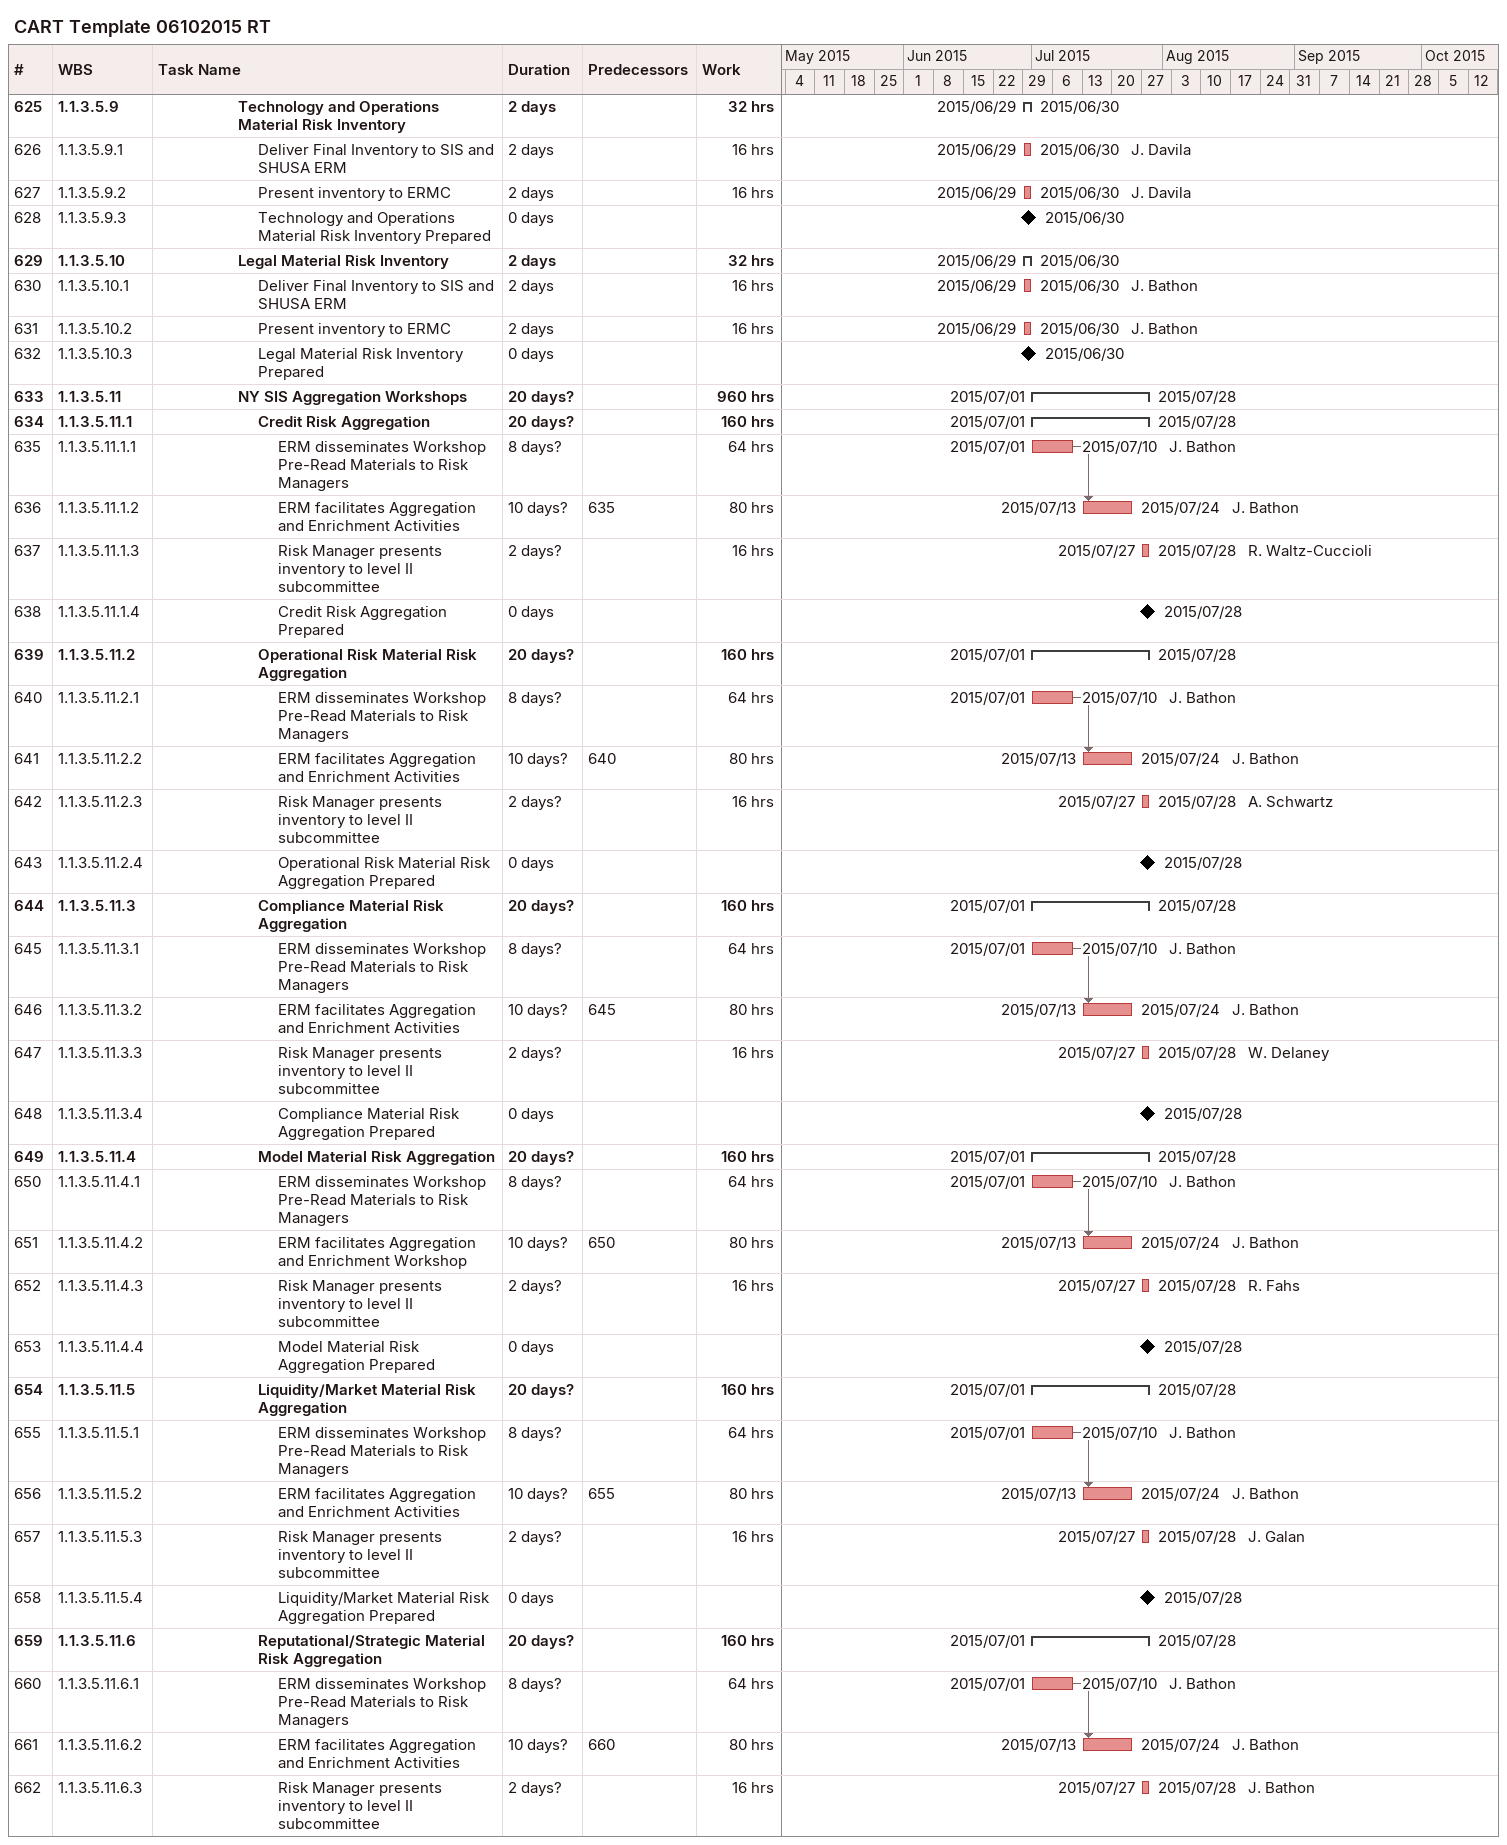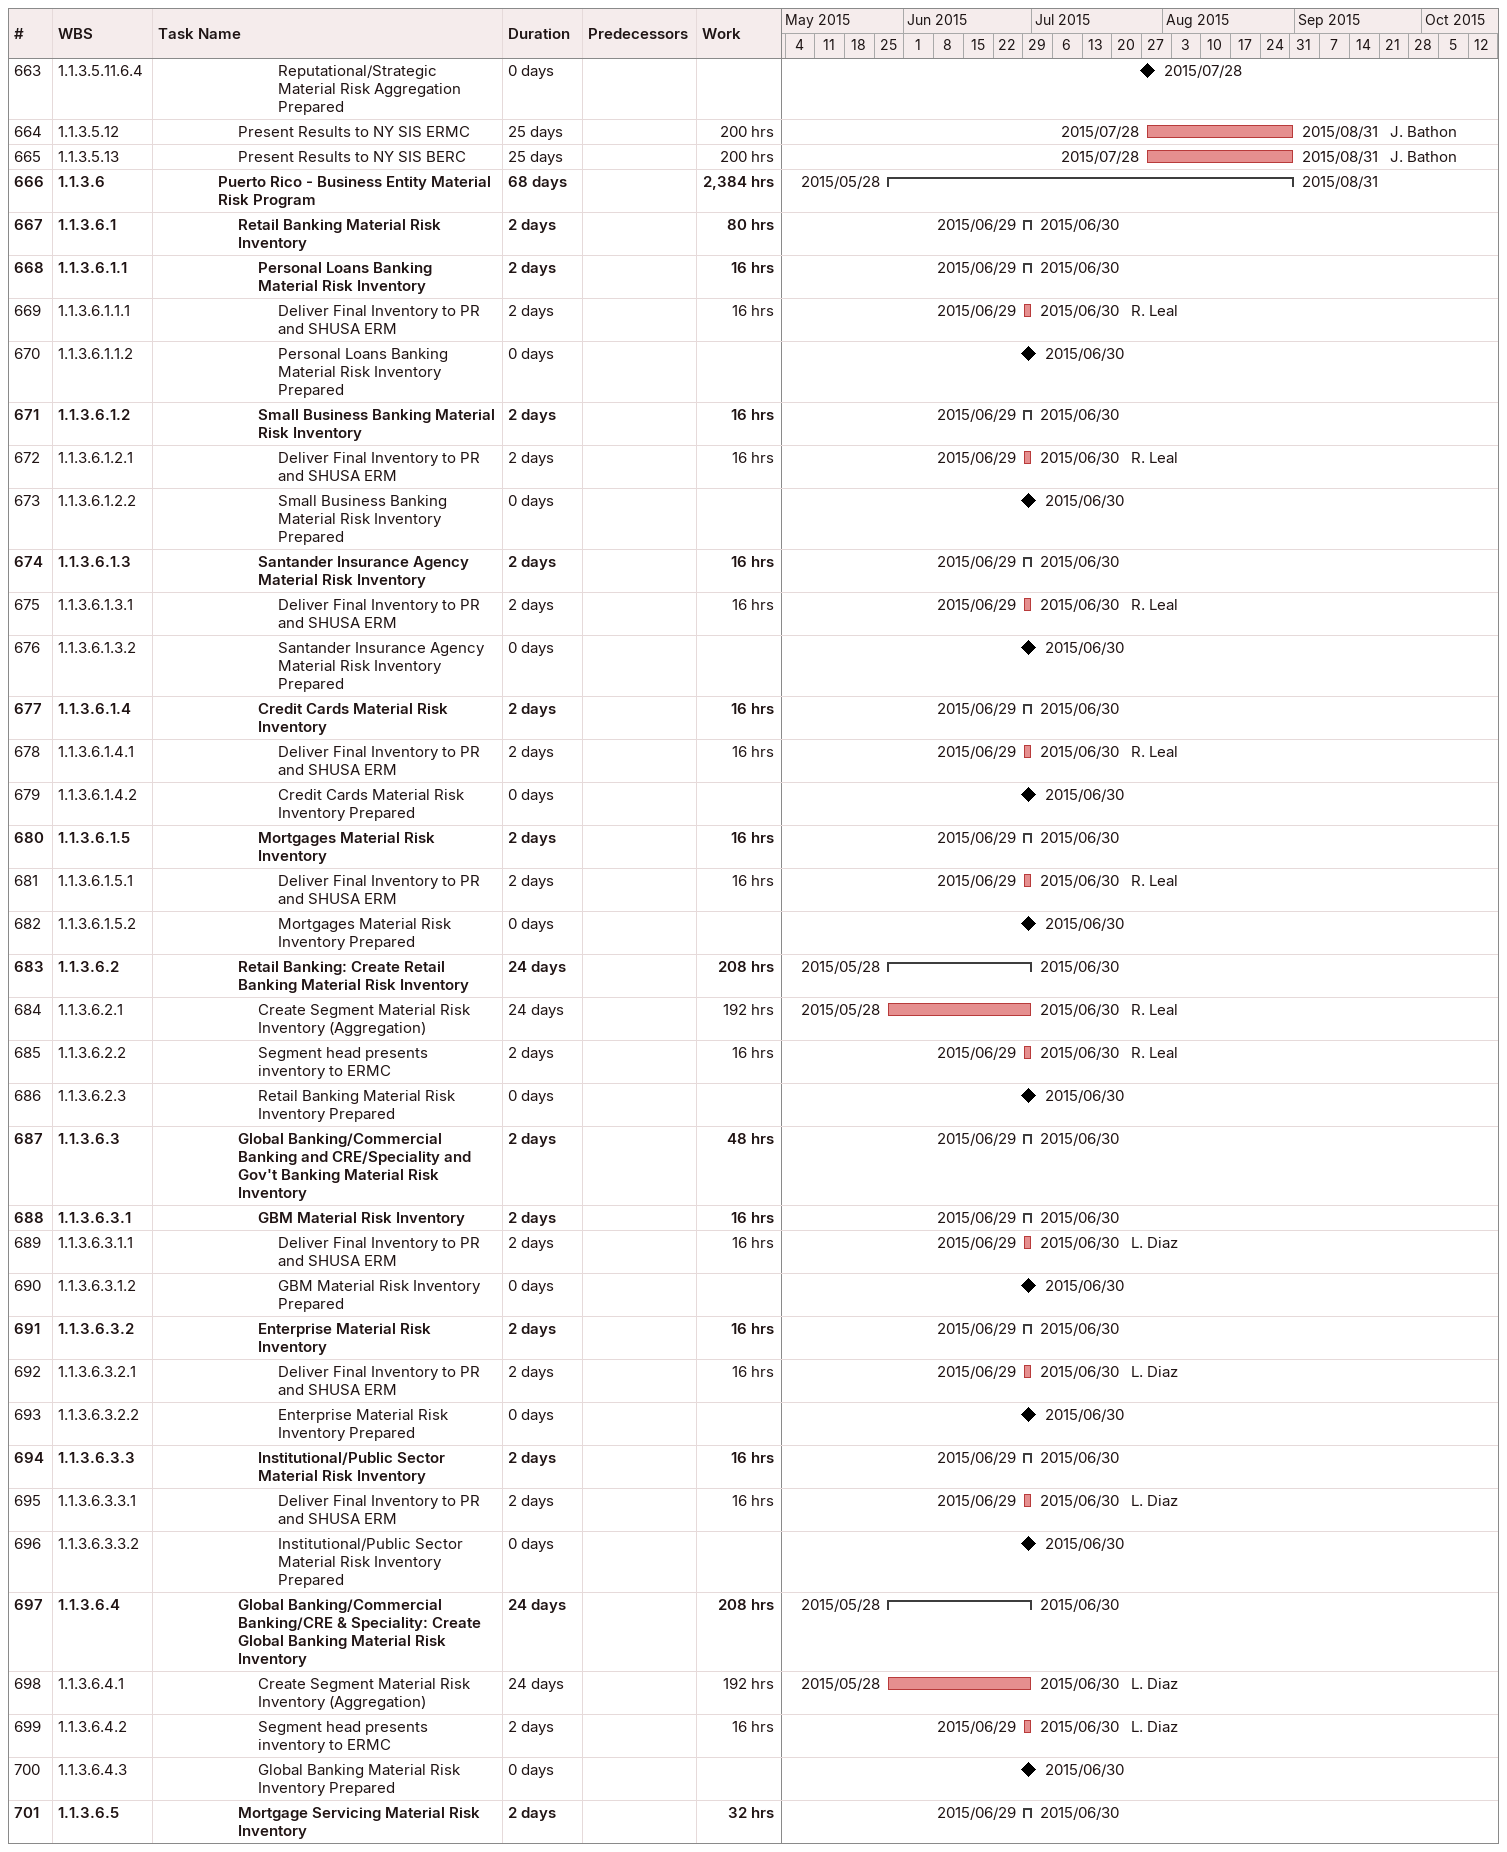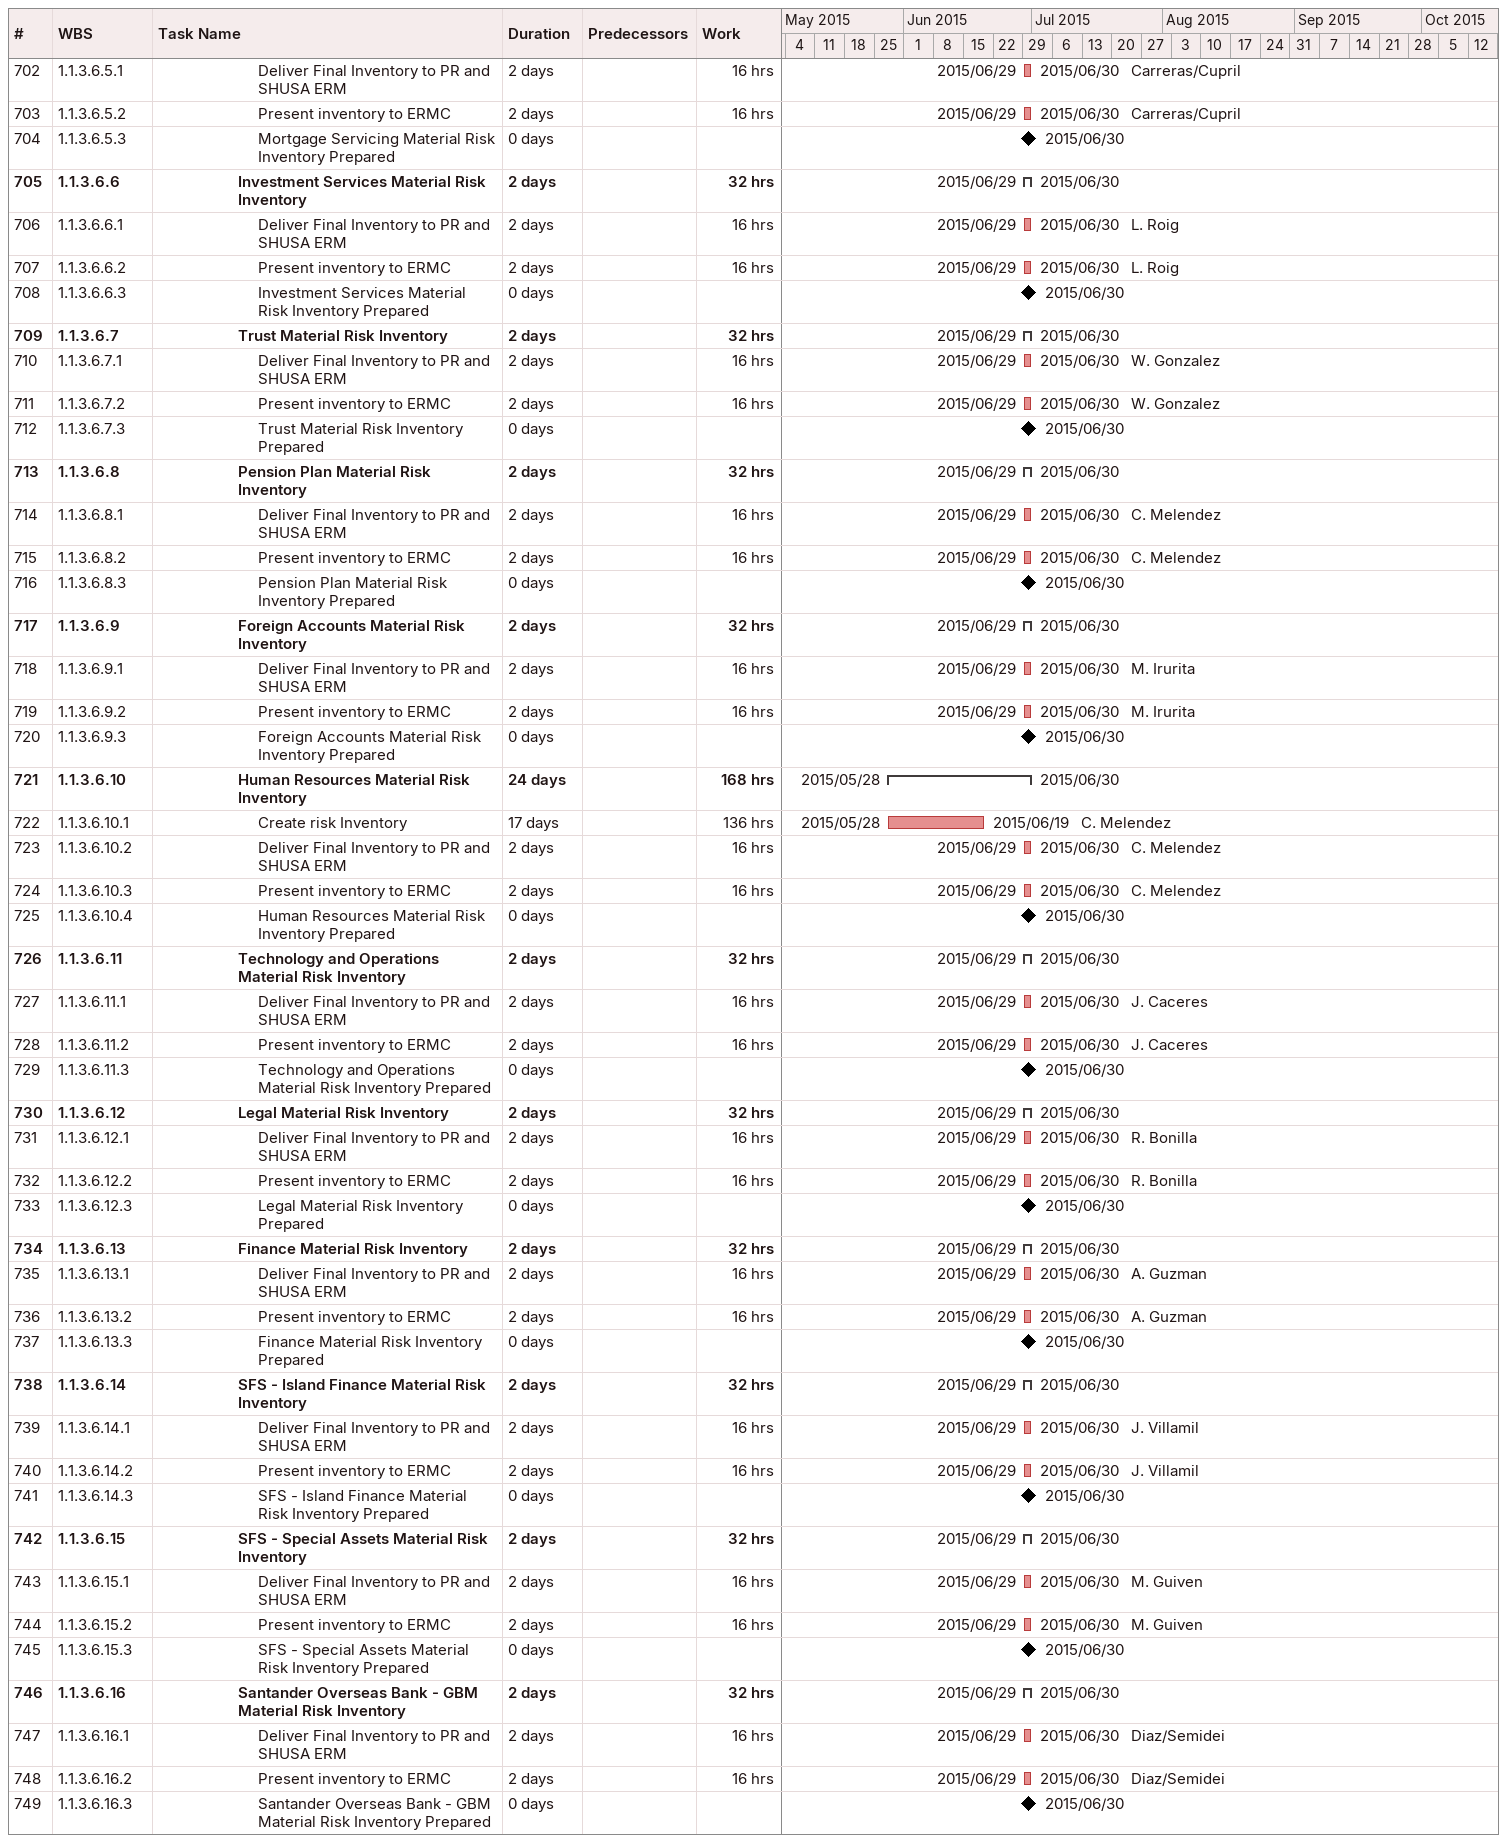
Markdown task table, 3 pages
CART Template 06102015 RT

| ID | WBS | Task | Duration | Start | Finish | Predecessors | Resources | Work (h) |
|---|---|---|---|---|---|---|---|---|
| 625 | 1.1.3.5.9 | **Technology and Operations Material Risk Inventory** | 2d | 2015-06-29 | 2015-06-30 |  |  | 32 |
| 626 | 1.1.3.5.9.1 | Deliver Final Inventory to SIS and SHUSA ERM | 2d | 2015-06-29 | 2015-06-30 |  | J. Davila | 16 |
| 627 | 1.1.3.5.9.2 | Present inventory to ERMC | 2d | 2015-06-29 | 2015-06-30 |  | J. Davila | 16 |
| 628 | 1.1.3.5.9.3 | Technology and Operations Material Risk Inventory Prepared | 0d | 2015-06-30 | 2015-06-30 |  |  |  |
| 629 | 1.1.3.5.10 | **Legal Material Risk Inventory** | 2d | 2015-06-29 | 2015-06-30 |  |  | 32 |
| 630 | 1.1.3.5.10.1 | Deliver Final Inventory to SIS and SHUSA ERM | 2d | 2015-06-29 | 2015-06-30 |  | J. Bathon | 16 |
| 631 | 1.1.3.5.10.2 | Present inventory to ERMC | 2d | 2015-06-29 | 2015-06-30 |  | J. Bathon | 16 |
| 632 | 1.1.3.5.10.3 | Legal Material Risk Inventory Prepared | 0d | 2015-06-30 | 2015-06-30 |  |  |  |
| 633 | 1.1.3.5.11 | **NY SIS Aggregation Workshops** | 20d? | 2015-07-01 | 2015-07-28 |  |  | 960 |
| 634 | 1.1.3.5.11.1 | **Credit Risk Aggregation** | 20d? | 2015-07-01 | 2015-07-28 |  |  | 160 |
| 635 | 1.1.3.5.11.1.1 | ERM disseminates Workshop Pre-Read Materials to Risk Managers | 8d? | 2015-07-01 | 2015-07-10 |  | J. Bathon | 64 |
| 636 | 1.1.3.5.11.1.2 | ERM facilitates Aggregation and Enrichment Activities | 10d? | 2015-07-13 | 2015-07-24 | 635 | J. Bathon | 80 |
| 637 | 1.1.3.5.11.1.3 | Risk Manager presents inventory to level II subcommittee | 2d? | 2015-07-27 | 2015-07-28 |  | R. Waltz-Cuccioli | 16 |
| 638 | 1.1.3.5.11.1.4 | Credit Risk Aggregation Prepared | 0d | 2015-07-28 | 2015-07-28 |  |  |  |
| 639 | 1.1.3.5.11.2 | **Operational Risk Material Risk Aggregation** | 20d? | 2015-07-01 | 2015-07-28 |  |  | 160 |
| 640 | 1.1.3.5.11.2.1 | ERM disseminates Workshop Pre-Read Materials to Risk Managers | 8d? | 2015-07-01 | 2015-07-10 |  | J. Bathon | 64 |
| 641 | 1.1.3.5.11.2.2 | ERM facilitates Aggregation and Enrichment Activities | 10d? | 2015-07-13 | 2015-07-24 | 640 | J. Bathon | 80 |
| 642 | 1.1.3.5.11.2.3 | Risk Manager presents inventory to level II subcommittee | 2d? | 2015-07-27 | 2015-07-28 |  | A. Schwartz | 16 |
| 643 | 1.1.3.5.11.2.4 | Operational Risk Material Risk Aggregation Prepared | 0d | 2015-07-28 | 2015-07-28 |  |  |  |
| 644 | 1.1.3.5.11.3 | **Compliance Material Risk Aggregation** | 20d? | 2015-07-01 | 2015-07-28 |  |  | 160 |
| 645 | 1.1.3.5.11.3.1 | ERM disseminates Workshop Pre-Read Materials to Risk Managers | 8d? | 2015-07-01 | 2015-07-10 |  | J. Bathon | 64 |
| 646 | 1.1.3.5.11.3.2 | ERM facilitates Aggregation and Enrichment Activities | 10d? | 2015-07-13 | 2015-07-24 | 645 | J. Bathon | 80 |
| 647 | 1.1.3.5.11.3.3 | Risk Manager presents inventory to level II subcommittee | 2d? | 2015-07-27 | 2015-07-28 |  | W. Delaney | 16 |
| 648 | 1.1.3.5.11.3.4 | Compliance Material Risk Aggregation Prepared | 0d | 2015-07-28 | 2015-07-28 |  |  |  |
| 649 | 1.1.3.5.11.4 | **Model Material Risk Aggregation** | 20d? | 2015-07-01 | 2015-07-28 |  |  | 160 |
| 650 | 1.1.3.5.11.4.1 | ERM disseminates Workshop Pre-Read Materials to Risk Managers | 8d? | 2015-07-01 | 2015-07-10 |  | J. Bathon | 64 |
| 651 | 1.1.3.5.11.4.2 | ERM facilitates Aggregation and Enrichment Workshop | 10d? | 2015-07-13 | 2015-07-24 | 650 | J. Bathon | 80 |
| 652 | 1.1.3.5.11.4.3 | Risk Manager presents inventory to level II subcommittee | 2d? | 2015-07-27 | 2015-07-28 |  | R. Fahs | 16 |
| 653 | 1.1.3.5.11.4.4 | Model Material Risk Aggregation Prepared | 0d | 2015-07-28 | 2015-07-28 |  |  |  |
| 654 | 1.1.3.5.11.5 | **Liquidity/Market Material Risk Aggregation** | 20d? | 2015-07-01 | 2015-07-28 |  |  | 160 |
| 655 | 1.1.3.5.11.5.1 | ERM disseminates Workshop Pre-Read Materials to Risk Managers | 8d? | 2015-07-01 | 2015-07-10 |  | J. Bathon | 64 |
| 656 | 1.1.3.5.11.5.2 | ERM facilitates Aggregation and Enrichment Activities | 10d? | 2015-07-13 | 2015-07-24 | 655 | J. Bathon | 80 |
| 657 | 1.1.3.5.11.5.3 | Risk Manager presents inventory to level II subcommittee | 2d? | 2015-07-27 | 2015-07-28 |  | J. Galan | 16 |
| 658 | 1.1.3.5.11.5.4 | Liquidity/Market Material Risk Aggregation Prepared | 0d | 2015-07-28 | 2015-07-28 |  |  |  |
| 659 | 1.1.3.5.11.6 | **Reputational/Strategic Material Risk Aggregation** | 20d? | 2015-07-01 | 2015-07-28 |  |  | 160 |
| 660 | 1.1.3.5.11.6.1 | ERM disseminates Workshop Pre-Read Materials to Risk Managers | 8d? | 2015-07-01 | 2015-07-10 |  | J. Bathon | 64 |
| 661 | 1.1.3.5.11.6.2 | ERM facilitates Aggregation and Enrichment Activities | 10d? | 2015-07-13 | 2015-07-24 | 660 | J. Bathon | 80 |
| 662 | 1.1.3.5.11.6.3 | Risk Manager presents inventory to level II subcommittee | 2d? | 2015-07-27 | 2015-07-28 |  | J. Bathon | 16 |
| 663 | 1.1.3.5.11.6.4 | Reputational/Strategic Material Risk Aggregation Prepared | 0d | 2015-07-28 | 2015-07-28 |  |  |  |
| 664 | 1.1.3.5.12 | Present Results to NY SIS ERMC | 25d | 2015-07-28 | 2015-08-31 |  | J. Bathon | 200 |
| 665 | 1.1.3.5.13 | Present Results to NY SIS BERC | 25d | 2015-07-28 | 2015-08-31 |  | J. Bathon | 200 |
| 666 | 1.1.3.6 | **Puerto Rico - Business Entity Material Risk Program** | 68d | 2015-05-28 | 2015-08-31 |  |  | 2384 |
| 667 | 1.1.3.6.1 | **Retail Banking Material Risk Inventory** | 2d | 2015-06-29 | 2015-06-30 |  |  | 80 |
| 668 | 1.1.3.6.1.1 | **Personal Loans Banking Material Risk Inventory** | 2d | 2015-06-29 | 2015-06-30 |  |  | 16 |
| 669 | 1.1.3.6.1.1.1 | Deliver Final Inventory to PR and SHUSA ERM | 2d | 2015-06-29 | 2015-06-30 |  | R. Leal | 16 |
| 670 | 1.1.3.6.1.1.2 | Personal Loans Banking Material Risk Inventory Prepared | 0d | 2015-06-30 | 2015-06-30 |  |  |  |
| 671 | 1.1.3.6.1.2 | **Small Business Banking Material Risk Inventory** | 2d | 2015-06-29 | 2015-06-30 |  |  | 16 |
| 672 | 1.1.3.6.1.2.1 | Deliver Final Inventory to PR and SHUSA ERM | 2d | 2015-06-29 | 2015-06-30 |  | R. Leal | 16 |
| 673 | 1.1.3.6.1.2.2 | Small Business Banking Material Risk Inventory Prepared | 0d | 2015-06-30 | 2015-06-30 |  |  |  |
| 674 | 1.1.3.6.1.3 | **Santander Insurance Agency Material Risk Inventory** | 2d | 2015-06-29 | 2015-06-30 |  |  | 16 |
| 675 | 1.1.3.6.1.3.1 | Deliver Final Inventory to PR and SHUSA ERM | 2d | 2015-06-29 | 2015-06-30 |  | R. Leal | 16 |
| 676 | 1.1.3.6.1.3.2 | Santander Insurance Agency Material Risk Inventory Prepared | 0d | 2015-06-30 | 2015-06-30 |  |  |  |
| 677 | 1.1.3.6.1.4 | **Credit Cards Material Risk Inventory** | 2d | 2015-06-29 | 2015-06-30 |  |  | 16 |
| 678 | 1.1.3.6.1.4.1 | Deliver Final Inventory to PR and SHUSA ERM | 2d | 2015-06-29 | 2015-06-30 |  | R. Leal | 16 |
| 679 | 1.1.3.6.1.4.2 | Credit Cards Material Risk Inventory Prepared | 0d | 2015-06-30 | 2015-06-30 |  |  |  |
| 680 | 1.1.3.6.1.5 | **Mortgages Material Risk Inventory** | 2d | 2015-06-29 | 2015-06-30 |  |  | 16 |
| 681 | 1.1.3.6.1.5.1 | Deliver Final Inventory to PR and SHUSA ERM | 2d | 2015-06-29 | 2015-06-30 |  | R. Leal | 16 |
| 682 | 1.1.3.6.1.5.2 | Mortgages Material Risk Inventory Prepared | 0d | 2015-06-30 | 2015-06-30 |  |  |  |
| 683 | 1.1.3.6.2 | **Retail Banking: Create Retail Banking Material Risk Inventory** | 24d | 2015-05-28 | 2015-06-30 |  |  | 208 |
| 684 | 1.1.3.6.2.1 | Create Segment Material Risk Inventory (Aggregation) | 24d | 2015-05-28 | 2015-06-30 |  | R. Leal | 192 |
| 685 | 1.1.3.6.2.2 | Segment head presents inventory to ERMC | 2d | 2015-06-29 | 2015-06-30 |  | R. Leal | 16 |
| 686 | 1.1.3.6.2.3 | Retail Banking Material Risk Inventory Prepared | 0d | 2015-06-30 | 2015-06-30 |  |  |  |
| 687 | 1.1.3.6.3 | **Global Banking/Commercial Banking and CRE/Speciality and Gov't Banking Material Risk Inventory** | 2d | 2015-06-29 | 2015-06-30 |  |  | 48 |
| 688 | 1.1.3.6.3.1 | **GBM Material Risk Inventory** | 2d | 2015-06-29 | 2015-06-30 |  |  | 16 |
| 689 | 1.1.3.6.3.1.1 | Deliver Final Inventory to PR and SHUSA ERM | 2d | 2015-06-29 | 2015-06-30 |  | L. Diaz | 16 |
| 690 | 1.1.3.6.3.1.2 | GBM Material Risk Inventory Prepared | 0d | 2015-06-30 | 2015-06-30 |  |  |  |
| 691 | 1.1.3.6.3.2 | **Enterprise Material Risk Inventory** | 2d | 2015-06-29 | 2015-06-30 |  |  | 16 |
| 692 | 1.1.3.6.3.2.1 | Deliver Final Inventory to PR and SHUSA ERM | 2d | 2015-06-29 | 2015-06-30 |  | L. Diaz | 16 |
| 693 | 1.1.3.6.3.2.2 | Enterprise Material Risk Inventory Prepared | 0d | 2015-06-30 | 2015-06-30 |  |  |  |
| 694 | 1.1.3.6.3.3 | **Institutional/Public Sector Material Risk Inventory** | 2d | 2015-06-29 | 2015-06-30 |  |  | 16 |
| 695 | 1.1.3.6.3.3.1 | Deliver Final Inventory to PR and SHUSA ERM | 2d | 2015-06-29 | 2015-06-30 |  | L. Diaz | 16 |
| 696 | 1.1.3.6.3.3.2 | Institutional/Public Sector Material Risk Inventory Prepared | 0d | 2015-06-30 | 2015-06-30 |  |  |  |
| 697 | 1.1.3.6.4 | **Global Banking/Commercial Banking/CRE & Speciality: Create Global Banking Material Risk Inventory** | 24d | 2015-05-28 | 2015-06-30 |  |  | 208 |
| 698 | 1.1.3.6.4.1 | Create Segment Material Risk Inventory (Aggregation) | 24d | 2015-05-28 | 2015-06-30 |  | L. Diaz | 192 |
| 699 | 1.1.3.6.4.2 | Segment head presents inventory to ERMC | 2d | 2015-06-29 | 2015-06-30 |  | L. Diaz | 16 |
| 700 | 1.1.3.6.4.3 | Global Banking Material Risk Inventory Prepared | 0d | 2015-06-30 | 2015-06-30 |  |  |  |
| 701 | 1.1.3.6.5 | **Mortgage Servicing Material Risk Inventory** | 2d | 2015-06-29 | 2015-06-30 |  |  | 32 |
| 702 | 1.1.3.6.5.1 | Deliver Final Inventory to PR and SHUSA ERM | 2d | 2015-06-29 | 2015-06-30 |  | Carreras/Cupril | 16 |
| 703 | 1.1.3.6.5.2 | Present inventory to ERMC | 2d | 2015-06-29 | 2015-06-30 |  | Carreras/Cupril | 16 |
| 704 | 1.1.3.6.5.3 | Mortgage Servicing Material Risk Inventory Prepared | 0d | 2015-06-30 | 2015-06-30 |  |  |  |
| 705 | 1.1.3.6.6 | **Investment Services Material Risk Inventory** | 2d | 2015-06-29 | 2015-06-30 |  |  | 32 |
| 706 | 1.1.3.6.6.1 | Deliver Final Inventory to PR and SHUSA ERM | 2d | 2015-06-29 | 2015-06-30 |  | L. Roig | 16 |
| 707 | 1.1.3.6.6.2 | Present inventory to ERMC | 2d | 2015-06-29 | 2015-06-30 |  | L. Roig | 16 |
| 708 | 1.1.3.6.6.3 | Investment Services Material Risk Inventory Prepared | 0d | 2015-06-30 | 2015-06-30 |  |  |  |
| 709 | 1.1.3.6.7 | **Trust Material Risk Inventory** | 2d | 2015-06-29 | 2015-06-30 |  |  | 32 |
| 710 | 1.1.3.6.7.1 | Deliver Final Inventory to PR and SHUSA ERM | 2d | 2015-06-29 | 2015-06-30 |  | W. Gonzalez | 16 |
| 711 | 1.1.3.6.7.2 | Present inventory to ERMC | 2d | 2015-06-29 | 2015-06-30 |  | W. Gonzalez | 16 |
| 712 | 1.1.3.6.7.3 | Trust Material Risk Inventory Prepared | 0d | 2015-06-30 | 2015-06-30 |  |  |  |
| 713 | 1.1.3.6.8 | **Pension Plan Material Risk Inventory** | 2d | 2015-06-29 | 2015-06-30 |  |  | 32 |
| 714 | 1.1.3.6.8.1 | Deliver Final Inventory to PR and SHUSA ERM | 2d | 2015-06-29 | 2015-06-30 |  | C. Melendez | 16 |
| 715 | 1.1.3.6.8.2 | Present inventory to ERMC | 2d | 2015-06-29 | 2015-06-30 |  | C. Melendez | 16 |
| 716 | 1.1.3.6.8.3 | Pension Plan Material Risk Inventory Prepared | 0d | 2015-06-30 | 2015-06-30 |  |  |  |
| 717 | 1.1.3.6.9 | **Foreign Accounts Material Risk Inventory** | 2d | 2015-06-29 | 2015-06-30 |  |  | 32 |
| 718 | 1.1.3.6.9.1 | Deliver Final Inventory to PR and SHUSA ERM | 2d | 2015-06-29 | 2015-06-30 |  | M. Irurita | 16 |
| 719 | 1.1.3.6.9.2 | Present inventory to ERMC | 2d | 2015-06-29 | 2015-06-30 |  | M. Irurita | 16 |
| 720 | 1.1.3.6.9.3 | Foreign Accounts Material Risk Inventory Prepared | 0d | 2015-06-30 | 2015-06-30 |  |  |  |
| 721 | 1.1.3.6.10 | **Human Resources Material Risk Inventory** | 24d | 2015-05-28 | 2015-06-30 |  |  | 168 |
| 722 | 1.1.3.6.10.1 | Create risk Inventory | 17d | 2015-05-28 | 2015-06-19 |  | C. Melendez | 136 |
| 723 | 1.1.3.6.10.2 | Deliver Final Inventory to PR and SHUSA ERM | 2d | 2015-06-29 | 2015-06-30 |  | C. Melendez | 16 |
| 724 | 1.1.3.6.10.3 | Present inventory to ERMC | 2d | 2015-06-29 | 2015-06-30 |  | C. Melendez | 16 |
| 725 | 1.1.3.6.10.4 | Human Resources Material Risk Inventory Prepared | 0d | 2015-06-30 | 2015-06-30 |  |  |  |
| 726 | 1.1.3.6.11 | **Technology and Operations Material Risk Inventory** | 2d | 2015-06-29 | 2015-06-30 |  |  | 32 |
| 727 | 1.1.3.6.11.1 | Deliver Final Inventory to PR and SHUSA ERM | 2d | 2015-06-29 | 2015-06-30 |  | J. Caceres | 16 |
| 728 | 1.1.3.6.11.2 | Present inventory to ERMC | 2d | 2015-06-29 | 2015-06-30 |  | J. Caceres | 16 |
| 729 | 1.1.3.6.11.3 | Technology and Operations Material Risk Inventory Prepared | 0d | 2015-06-30 | 2015-06-30 |  |  |  |
| 730 | 1.1.3.6.12 | **Legal Material Risk Inventory** | 2d | 2015-06-29 | 2015-06-30 |  |  | 32 |
| 731 | 1.1.3.6.12.1 | Deliver Final Inventory to PR and SHUSA ERM | 2d | 2015-06-29 | 2015-06-30 |  | R. Bonilla | 16 |
| 732 | 1.1.3.6.12.2 | Present inventory to ERMC | 2d | 2015-06-29 | 2015-06-30 |  | R. Bonilla | 16 |
| 733 | 1.1.3.6.12.3 | Legal Material Risk Inventory Prepared | 0d | 2015-06-30 | 2015-06-30 |  |  |  |
| 734 | 1.1.3.6.13 | **Finance Material Risk Inventory** | 2d | 2015-06-29 | 2015-06-30 |  |  | 32 |
| 735 | 1.1.3.6.13.1 | Deliver Final Inventory to PR and SHUSA ERM | 2d | 2015-06-29 | 2015-06-30 |  | A. Guzman | 16 |
| 736 | 1.1.3.6.13.2 | Present inventory to ERMC | 2d | 2015-06-29 | 2015-06-30 |  | A. Guzman | 16 |
| 737 | 1.1.3.6.13.3 | Finance Material Risk Inventory Prepared | 0d | 2015-06-30 | 2015-06-30 |  |  |  |
| 738 | 1.1.3.6.14 | **SFS - Island Finance Material Risk Inventory** | 2d | 2015-06-29 | 2015-06-30 |  |  | 32 |
| 739 | 1.1.3.6.14.1 | Deliver Final Inventory to PR and SHUSA ERM | 2d | 2015-06-29 | 2015-06-30 |  | J. Villamil | 16 |
| 740 | 1.1.3.6.14.2 | Present inventory to ERMC | 2d | 2015-06-29 | 2015-06-30 |  | J. Villamil | 16 |
| 741 | 1.1.3.6.14.3 | SFS - Island Finance Material Risk Inventory Prepared | 0d | 2015-06-30 | 2015-06-30 |  |  |  |
| 742 | 1.1.3.6.15 | **SFS - Special Assets Material Risk Inventory** | 2d | 2015-06-29 | 2015-06-30 |  |  | 32 |
| 743 | 1.1.3.6.15.1 | Deliver Final Inventory to PR and SHUSA ERM | 2d | 2015-06-29 | 2015-06-30 |  | M. Guiven | 16 |
| 744 | 1.1.3.6.15.2 | Present inventory to ERMC | 2d | 2015-06-29 | 2015-06-30 |  | M. Guiven | 16 |
| 745 | 1.1.3.6.15.3 | SFS - Special Assets Material Risk Inventory Prepared | 0d | 2015-06-30 | 2015-06-30 |  |  |  |
| 746 | 1.1.3.6.16 | **Santander Overseas Bank - GBM Material Risk Inventory** | 2d | 2015-06-29 | 2015-06-30 |  |  | 32 |
| 747 | 1.1.3.6.16.1 | Deliver Final Inventory to PR and SHUSA ERM | 2d | 2015-06-29 | 2015-06-30 |  | Diaz/Semidei | 16 |
| 748 | 1.1.3.6.16.2 | Present inventory to ERMC | 2d | 2015-06-29 | 2015-06-30 |  | Diaz/Semidei | 16 |
| 749 | 1.1.3.6.16.3 | Santander Overseas Bank - GBM Material Risk Inventory Prepared | 0d | 2015-06-30 | 2015-06-30 |  |  |  |
